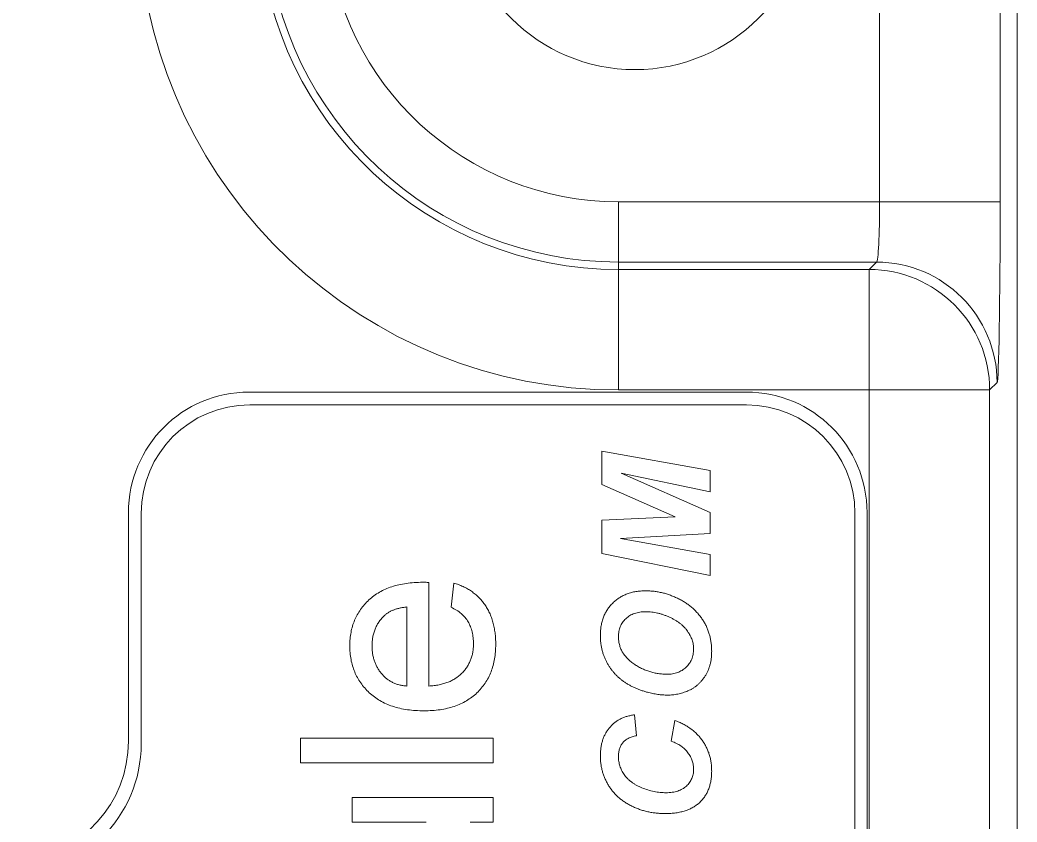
# Model space of a CAD drawing. Header units: inches. Extents: x 0.3 to 10.6, y 0.4 to 8.2.
# Drawn here: x 4.2456 to 4.6591, y 5.1904 to 5.5231 of the extents above; entities that cross this region are included whole.
import ezdxf

# ---------------------------------------------------------------- set-up
doc = ezdxf.new("R2010")
doc.units = ezdxf.units.IN
doc.header["$MEASUREMENT"] = 0

msp = doc.modelspace()

# ---------------------------------------------------------------- linework, layer by layer
at = {"color": 7, "linetype": 'Continuous', "lineweight": 15}
for p, q in [((4.602072596, 5.447678609), (4.602072596, 5.5934356296)), ((4.6520649808, 5.5934356296), (4.6520649808, 5.447678609)), ((4.6590622384, 3.6334356296), (4.6590622384, 5.5934356296)), ((4.4937285339, 5.447678609), (4.4937285339, 5.4226824167)), ((4.4937285339, 5.447678609), (4.602072596, 5.447678609)), ((4.6520649808, 5.447678609), (4.602072596, 5.447678609)), ((4.4937285339, 5.4226824167), (4.4937285339, 5.4196049328)), ((4.6007863136, 5.4226824167), (4.4937285339, 5.4226824167)), ((4.5977088298, 5.4196049328), (4.6007863136, 5.4226824167)), ((4.4937285339, 5.4196049328), (4.4937285339, 5.3696125481)), ((4.4937285339, 5.4196049328), (4.5977088298, 5.4196049328)), ((4.5977088298, 5.4196049328), (4.5977088298, 5.3696125481)), ((4.6507786984, 5.3726900319), (4.6477012146, 5.3696125481)), ((4.546843693, 5.3687474112), (4.3405622384, 5.3687474112)), ((4.5977088298, 5.3696125481), (4.4937285339, 5.3696125481)), ((4.5977088298, 3.8575704928), (4.5977088298, 5.3696125481)), ((4.6477012146, 5.3696125481), (4.5977088298, 5.3696125481)), ((4.6477012146, 5.3696125481), (4.6477012146, 3.8575704928)), ((4.546843693, 5.3634356296), (4.340843693, 5.3634356296)), ((4.486843693, 5.3303617114), (4.486843693, 5.3441718075)), ((4.486843693, 5.3441718075), (4.531843693, 5.3361940431)), ((4.531843693, 5.3273779373), (4.494920616, 5.3351663989)), ((4.494920616, 5.3351663989), (4.531843693, 5.3187240912)), ((4.531843693, 5.3361940431), (4.531843693, 5.3273779373)), ((4.5172763853, 5.3169933219), (4.486843693, 5.3303617114)), ((4.2905622384, 5.3187474112), (4.2905622384, 5.2239356296)), ((4.295843693, 5.3184356296), (4.295843693, 5.2229356296)), ((4.531843693, 5.3187240912), (4.531843693, 5.310070245)), ((4.591843693, 3.9084356296), (4.591843693, 5.3184356296)), ((4.596843693, 3.9084356296), (4.596843693, 5.3187474112)), ((4.486843693, 5.3155510143), (4.5172763853, 5.3169933219)), ((4.486843693, 5.3017228893), (4.486843693, 5.3155510143)), ((4.531843693, 5.310070245), (4.494578068, 5.3080510143)), ((4.494578068, 5.3080510143), (4.531843693, 5.3014163989)), ((4.531843693, 5.2926273364), (4.486843693, 5.3017228893)), ((4.531843693, 5.3014163989), (4.531843693, 5.2926273364)), ((4.4151770263, 5.2897978091), (4.4151770263, 5.246768963)), ((4.4244077955, 5.2794772963), (4.4254334366, 5.2895253732)), ((4.4059462571, 5.246768963), (4.4059462571, 5.2795894758)), ((4.5004013853, 5.2348394758), (4.5012667699, 5.2261856296)), ((4.5156898468, 5.2238779373), (4.5170960968, 5.2325317835)), ((4.361843693, 5.2252305014), (4.441843693, 5.2252305014)), ((4.361843693, 5.2149740912), (4.361843693, 5.2252305014)), ((4.441843693, 5.2252305014), (4.441843693, 5.2149740912)), ((4.441843693, 5.2149740912), (4.361843693, 5.2149740912)), ((4.3833821545, 5.1903587066), (4.3833821545, 5.2006151168)), ((4.3833821545, 5.2006151168), (4.441843693, 5.2006151168)), ((4.441843693, 5.2006151168), (4.441843693, 5.1903587066)), ((4.4140872827, 5.1903587066), (4.3833821545, 5.1903587066)), ((4.441843693, 5.1903587066), (4.4322924109, 5.1903587066))]:
    msp.add_line(p, q, dxfattribs=at)
msp.add_circle((4.5005622384, 5.5749356296), 0.0723907272751241, dxfattribs=at)
for centre, radius, start, end in [((4.4937285339, 5.5687474112), 0.1491424783979651, 183.9532400817, 270), ((4.4937285339, 5.5687474112), 0.1460649945689632, 183.9946856581, 270), ((4.4937285339, 5.5687474112), 0.1210688021900541, 184.3879102133, 270), ((4.4937285339, 5.5687474112), 0.199134863155785, 183.421043396, 270), ((4.6007684753, 5.3726721936), 0.0500102262477463, 0.0204370164, 89.9795629836), ((4.5976909915, 5.3695947098), 0.0500102262477446, 0.0204370164, 89.9795629836), ((4.3405622384, 5.3187474112), 0.0499999999999998, 90, 180), ((4.546843693, 5.3187474112), 0.0499999999999998, 0, 90), ((4.340843693, 5.3184356296), 0.0449999999999999, 90, 180), ((4.546843693, 5.3184356296), 0.0449999999999999, 0, 90), ((4.240843693, 5.2229356296), 0.0550000000000006, 270, 0), ((4.2405622384, 5.2239356296), 0.0500000000000008, 275.7391704773, 0)]:
    msp.add_arc(centre, radius, start, end, dxfattribs=at)
for centre, major_axis, ratio, start_param, end_param in [((4.6007634662, 5.447678609), (0, 0.02500000000000124), 0.0523651948, 3.159045946110219, 4.712388980384691), ((4.6507558509, 5.447678609), (0, 0.07500000000000107), 0.0174550649, 3.159045946110746, 4.71238898038469)]:
    msp.add_ellipse(centre, major_axis=major_axis, ratio=ratio, start_param=start_param, end_param=end_param, dxfattribs=at)
for points, knots in [([(4.382356513474233, 5.263531783483825), (4.382380697591078, 5.264478673608091), (4.382428026613033, 5.266331765195789), (4.382812770083977, 5.269045540311939), (4.383402392707711, 5.271637276510363), (4.384300923860351, 5.274078398986269), (4.385411017461633, 5.276398920217255), (4.386777618960137, 5.278580231273249), (4.388395241111714, 5.28063210883712), (4.390253429063029, 5.2825334635259), (4.392327709918963, 5.284266424072809), (4.394627486677756, 5.285764552481659), (4.397123125924583, 5.287038545279315), (4.399830831122841, 5.288056384874832), (4.402727556652324, 5.288858267932575), (4.40582136875693, 5.289428042493717), (4.409116028180565, 5.28979073496178), (4.41138329743585, 5.289827160800019), (4.412548821166542, 5.289845886047928)], [0, 0, 0, 0, 0.0628355798295967, 0.1229710622239517, 0.1816371250789234, 0.2389629893937656, 0.2952717074046557, 0.3521482438429282, 0.409474108157771, 0.4684096752722391, 0.5283471897156281, 0.5885453829331881, 0.650242764193681, 0.7139993266097684, 0.7802517746926815, 0.8495294649921142, 0.9226483670112136, 1, 1, 1, 1]), ([(4.412548821166542, 5.289845886047928), (4.412917419946023, 5.2898410525874), (4.413793568949539, 5.289829563586729), (4.41466956479479, 5.28980945687598), (4.415177026294747, 5.289797809124852)], [0, 0, 0, 0, 0.420703302751649, 1, 1, 1, 1]), ([(4.425433436551157, 5.289525373227415), (4.426111209969176, 5.289319353331591), (4.427444522857108, 5.288914071898344), (4.429335479051553, 5.288091653294437), (4.431132303865142, 5.287188299846931), (4.432794310854304, 5.286119617146507), (4.434359343594153, 5.284954381549223), (4.43579789073709, 5.283644711024034), (4.437105127014521, 5.282197372041323), (4.438318187763757, 5.280641157871965), (4.439384737144742, 5.278958762810719), (4.440328181064888, 5.27716720624488), (4.441099554087127, 5.275255469716849), (4.441772804782212, 5.273243330002294), (4.442259977246734, 5.271105454857594), (4.442603152068211, 5.268860834257787), (4.442844309919546, 5.26650706458957), (4.44286085722777, 5.264899942487467), (4.442869333987055, 5.264076655278696)], [0, 0, 0, 0, 0.0635881150783038, 0.1250902604016488, 0.1849720958130757, 0.2440836276525648, 0.302343573021799, 0.3600953123471046, 0.4185249913088722, 0.4773670785946614, 0.5371411296945168, 0.5972437018451914, 0.6590036875935391, 0.7221356292727162, 0.7876731812307631, 0.8556836711460213, 0.9260704663281702, 0.9999999999999999, 0.9999999999999999, 0.9999999999999999, 0.9999999999999999]), ([(4.486266769884491, 5.267893562329979), (4.486281474441867, 5.268564457568409), (4.486310325034208, 5.269880765467549), (4.486562183280607, 5.271801624655019), (4.486949988928639, 5.273628521366637), (4.487524955906067, 5.275347342610361), (4.488247664984742, 5.276974551807495), (4.489133408948577, 5.278500424206901), (4.490177766074254, 5.279930475998689), (4.491385902104021, 5.28124033746316), (4.492724642371953, 5.282426390020712), (4.494172094438838, 5.283469252297907), (4.495726404812465, 5.284354076693791), (4.497390865242425, 5.285058852594421), (4.499153984569873, 5.285627164451655), (4.50102436563627, 5.286016635367174), (4.502997378312159, 5.286254765144872), (4.504346009146719, 5.286285378842861), (4.505034798730644, 5.286301014253056)], [0, 0, 0, 0, 0.0679400703671787, 0.1332995766997078, 0.1959361170213357, 0.2568718407289481, 0.3165568217212782, 0.3760271526026565, 0.4352703253412224, 0.4955969783763324, 0.5561941507213513, 0.6161764975514031, 0.6760235093410838, 0.736980520107233, 0.7989798642468106, 0.8634018356562113, 0.9302348794256878, 1, 1, 1, 1]), ([(4.505034798730644, 5.286301014253056), (4.505621045979482, 5.286289879837477), (4.506789498703545, 5.286267687770493), (4.508535915722195, 5.286111218980176), (4.510266132500543, 5.285848814747879), (4.511984244229508, 5.28548597086525), (4.513689464854996, 5.285028395785153), (4.515378413800037, 5.284459167686523), (4.517048291599239, 5.283776866128151), (4.518697547719964, 5.283010337243399), (4.520288636338904, 5.282150512432844), (4.521804429195572, 5.281221471309558), (4.523223091588672, 5.280209432722365), (4.524545128892739, 5.279121893063671), (4.525772718516797, 5.27796052945457), (4.526898906590505, 5.276722421598272), (4.527939618510855, 5.275415465351962), (4.528875672553401, 5.274033075411236), (4.529715248691069, 5.272595864865517), (4.53043589707574, 5.271101869454398), (4.531053477124819, 5.269567685336384), (4.531549014598223, 5.267981271302717), (4.531935440382544, 5.266351253902067), (4.532214435690944, 5.264673953971734), (4.532392671286822, 5.262951519871157), (4.532411234956254, 5.261785227529724), (4.532420616038337, 5.261195845983825)], [0, 0, 0, 0, 0.0424771429100118, 0.0846614349867161, 0.1269394582013634, 0.1692146781124135, 0.2118372138517252, 0.254800948012961, 0.2982649151033437, 0.3424868463328004, 0.3865197022648471, 0.4292400013381716, 0.4712299946420221, 0.5126842583473795, 0.5531893599381801, 0.5935684514734094, 0.6338629252257125, 0.6741426902811377, 0.7144365757886563, 0.7543617065161431, 0.7942268302423504, 0.8341668002681527, 0.874672487036348, 0.9155138427129664, 0.9573052310987226, 1, 1, 1, 1]), ([(4.405946257063977, 5.279589475791517), (4.405438058722606, 5.279524989658813), (4.404444419786944, 5.279398905161775), (4.403007719286524, 5.279132162908467), (4.401672298362523, 5.278782718517882), (4.400441255144346, 5.278344100240811), (4.399301024337245, 5.277836256290456), (4.398262273222216, 5.277242868659468), (4.39731415614439, 5.276586608826909), (4.396763377329702, 5.276075894736865), (4.396491128858849, 5.275823450150492)], [0, 0, 0, 0, 0.1481719507968924, 0.289708579306617, 0.4223978680018083, 0.5470321165268451, 0.6673774214457567, 0.7829553695582774, 0.8927154291913583, 0.9999999999999999, 0.9999999999999999, 0.9999999999999999, 0.9999999999999999]), ([(4.433638564756285, 5.264236911688954), (4.433609013626219, 5.265103549318209), (4.433551765620948, 5.266782445369094), (4.433164245421438, 5.269209358999153), (4.43244270794044, 5.271423661769129), (4.431483992257877, 5.273462820113305), (4.430201270494062, 5.275300752546437), (4.428580425157897, 5.276922104459933), (4.426637806353528, 5.278347031452546), (4.425167814985, 5.279092085940809), (4.424407795525516, 5.279477296304338)], [0, 0, 0, 0, 0.1370856424617334, 0.265569525245886, 0.387144839052545, 0.5042944784311131, 0.6207872130430988, 0.7396788601366727, 0.8654079634432896, 0.9999999999999999, 0.9999999999999999, 0.9999999999999999, 0.9999999999999999]), ([(4.505142971807568, 5.27764716809921), (4.504709954495888, 5.277638841788995), (4.50386873125322, 5.277622666256309), (4.502640376837585, 5.277487724442422), (4.501489937762159, 5.277251494446682), (4.500402764919046, 5.276939987873336), (4.499394664633552, 5.276520566815436), (4.498445924497591, 5.276027354274526), (4.497577673532369, 5.275426896581723), (4.496785447771396, 5.274741351186914), (4.496076194811142, 5.273988382943654), (4.495460438558067, 5.273179748826496), (4.494929538424478, 5.272329298448074), (4.494507175217986, 5.271419274784769), (4.494168759981301, 5.270460364241078), (4.493940880078835, 5.269446427672798), (4.493788791002909, 5.268387953562788), (4.493774191573459, 5.267665747349294), (4.49376676988449, 5.267298610406903)], [0, 0, 0, 0, 0.0749757205806211, 0.1456554208965527, 0.2136205314370601, 0.2781650518531344, 0.341168381114654, 0.4023865377853689, 0.4630068878073656, 0.5235109954404846, 0.5835140484922853, 0.641795699632898, 0.6992703621066246, 0.7567662203425953, 0.8151870794469888, 0.8750161480206075, 0.9364638680660121, 1, 1, 1, 1]), ([(4.524920616038337, 5.262160389253056), (4.524914140847722, 5.262476224875022), (4.524901145756066, 5.263110076926506), (4.524781214002984, 5.264054513822211), (4.524578403772935, 5.264990372318436), (4.524309156276333, 5.265915740188757), (4.523967726230119, 5.266835774250373), (4.523525840033331, 5.267736186620597), (4.523025703816907, 5.268636543980484), (4.522445056356711, 5.269522488685127), (4.521793518284786, 5.270388262102944), (4.521043719084361, 5.271206280129018), (4.520236273793283, 5.272007780403042), (4.519331332495602, 5.272750237783569), (4.518348421913646, 5.273458383318876), (4.517289888181189, 5.274131375040401), (4.516147489195339, 5.274763182207892), (4.514942900261356, 5.275350320748333), (4.513703528190479, 5.275885684093231), (4.512458355206643, 5.276355591332829), (4.511219511472695, 5.276755406305067), (4.509988156265295, 5.277077745961557), (4.50876407842165, 5.277334300904887), (4.507550889851326, 5.277512178862676), (4.506344085543382, 5.277626480124404), (4.505542862079722, 5.277640280391886), (4.505142971807568, 5.27764716809921)], [0, 0, 0, 0, 0.0342746446896285, 0.0687859517403266, 0.1031412135814795, 0.1381347272199875, 0.1733343899975612, 0.2095163357061472, 0.2469015889010514, 0.2850809837080533, 0.3244201923415641, 0.3643766295218773, 0.405434949339849, 0.4478256626237596, 0.4912810340602757, 0.5368879840891898, 0.5839044222134605, 0.6329207014899849, 0.6823046188247921, 0.7304083117592748, 0.7773443440316639, 0.8235492763518714, 0.8685219173168072, 0.9130379955639378, 0.9565973025027508, 1, 1, 1, 1]), ([(4.396491128858849, 5.275823450150492), (4.396097377391261, 5.275420238612722), (4.395319650939973, 5.274623826905843), (4.394319554808289, 5.273294882583582), (4.393481752170166, 5.271872988302532), (4.392794382285932, 5.270361944341484), (4.39224396395619, 5.268770027534157), (4.391859636541936, 5.26708868611926), (4.391634953369163, 5.265316753917449), (4.391603414699355, 5.264104019076346), (4.391587282705003, 5.263483706560748)], [0, 0, 0, 0, 0.1237002789866248, 0.244329194729907, 0.3642712824440412, 0.4855661110595865, 0.6083950931474441, 0.7336385396142256, 0.8637564107585927, 1, 1, 1, 1]), ([(4.442869333987055, 5.264076655278696), (4.442842611248269, 5.263044843213302), (4.442790527168296, 5.261033785044363), (4.442445469561716, 5.258089342006664), (4.441811472340918, 5.255319865247278), (4.440971185346386, 5.252696662949464), (4.439855255925619, 5.250258215802493), (4.438517999448005, 5.247963782584643), (4.436908117906751, 5.245855114477188), (4.435075118717484, 5.243906987413876), (4.433025700850135, 5.242151952252581), (4.430749362791775, 5.240651667619037), (4.428297822706396, 5.239350885547652), (4.42563203706248, 5.238316225429799), (4.422778482207163, 5.237498451831659), (4.419725074694572, 5.236931039102458), (4.416483911648514, 5.236568010480549), (4.414253900949322, 5.23653135833595), (4.413109718602439, 5.236512552714594)], [0, 0, 0, 0, 0.0673466337009995, 0.1312622738163777, 0.1930918306046443, 0.2525184876694484, 0.3107174621661845, 0.367761465168526, 0.4254980655785949, 0.4834584500643221, 0.5420736571092949, 0.6011556780950164, 0.6610418093949151, 0.7228713661831804, 0.7874275553283422, 0.8545065303589812, 0.9253496588109372, 1, 1, 1, 1]), ([(4.415177026294747, 5.246768962971005), (4.415899341973558, 5.246828339756211), (4.417312480173411, 5.246944504482827), (4.419358443619029, 5.247283257801962), (4.421281229765015, 5.247740413589089), (4.423063908314361, 5.248355799170136), (4.424726444742999, 5.249082774447577), (4.426241492826945, 5.249981193535159), (4.427642702064894, 5.250982108781623), (4.42889591012485, 5.252132135488858), (4.430010628393532, 5.253373237365654), (4.430988487451891, 5.254701365246454), (4.431799544199971, 5.256114163832526), (4.4324813818972, 5.257591194702625), (4.432994465626086, 5.25914626038896), (4.433361643514137, 5.260772264124502), (4.43359136143079, 5.262478280746226), (4.433622629919387, 5.263643235354897), (4.433638564756285, 5.264236911688954)], [0, 0, 0, 0, 0.0765455721216718, 0.1497537367217159, 0.2188821459239442, 0.2850992357786219, 0.3487657214459008, 0.4102328089334379, 0.4708571804914955, 0.5303866472297845, 0.5895376681109472, 0.6468840444272801, 0.70428871511221, 0.7613678447253156, 0.8184804485645126, 0.8769435490068911, 0.9372887989248837, 1, 1, 1, 1]), ([(4.505801024692183, 5.244212672906903), (4.50531915154851, 5.244347184188481), (4.504364975724891, 5.244613535228317), (4.502965646522733, 5.245074417048424), (4.501613751554363, 5.245585618308036), (4.500316053243812, 5.246155423551222), (4.499064195381848, 5.246770925988089), (4.497860998043274, 5.247435803563655), (4.496702489612485, 5.248146962284047), (4.495600187285883, 5.248917402757933), (4.4945484916608, 5.249733812872617), (4.493548389399237, 5.250602704089721), (4.492615028392138, 5.251532669007997), (4.491730378427764, 5.252507360649195), (4.490896342280464, 5.253525738394457), (4.490130134829383, 5.254603686381974), (4.489417555854966, 5.255732459751946), (4.48875834267828, 5.256909144092396), (4.488173502319294, 5.258138449223818), (4.487655836779443, 5.259405828787804), (4.487234934712327, 5.260722021772336), (4.486882841697299, 5.262076251929205), (4.486602434942798, 5.263472286880538), (4.486405393117875, 5.264911202270058), (4.486285086303281, 5.266389071658887), (4.486272918448291, 5.267388526002537), (4.486266769884491, 5.267893562329979)], [0, 0, 0, 0, 0.0451054871491844, 0.089315135976006, 0.1327906058983423, 0.1753755940196919, 0.2170572420155528, 0.2585305599145188, 0.2992834483202566, 0.3395689383901322, 0.3797275906961181, 0.4192840086594394, 0.4589414341210875, 0.4984532898269663, 0.5379326205099972, 0.5775539352581615, 0.6176174247472122, 0.658248548039641, 0.6990878040924123, 0.7402929937763854, 0.7815907155281533, 0.8235820467451006, 0.866408535509257, 0.909897510800594, 0.9544701260965187, 1, 1, 1, 1]), ([(4.49376676988449, 5.267298610406903), (4.493785148122542, 5.266732375979965), (4.493821289290762, 5.265618864792533), (4.494126726264743, 5.263993826703639), (4.494627043090746, 5.26245187336336), (4.495325892178981, 5.260989793138197), (4.496229216371063, 5.259613223339841), (4.497320783308195, 5.258311426953716), (4.498621615972812, 5.257102219556749), (4.500099715316607, 5.255995015329136), (4.501684271747976, 5.254988767089714), (4.503333286098467, 5.25411363735446), (4.505014077649567, 5.253359184624997), (4.506737213178229, 5.252743104739997), (4.508503250666666, 5.252278690483934), (4.510299921640599, 5.251929934288638), (4.512139703184015, 5.251731218216204), (4.513378696071245, 5.251700922938602), (4.514004149692183, 5.251685629637671)], [0, 0, 0, 0, 0.0600165331906162, 0.1180236982411224, 0.1746630453529264, 0.2315385995372188, 0.2893484532765949, 0.3488414825910381, 0.4112961367425386, 0.4772661142732491, 0.5444587165120609, 0.610184221420609, 0.675094947970545, 0.7397077015036508, 0.804024259829915, 0.8685898392850344, 0.9336630890342446, 1, 1, 1, 1]), ([(4.413109718602439, 5.236512552714594), (4.411922870687508, 5.236531353764636), (4.409618373834649, 5.236567859672517), (4.406258547526121, 5.236929355932681), (4.403106135669025, 5.237513588450065), (4.400148579682268, 5.238331592193058), (4.397397795860057, 5.23937981724087), (4.394862978493827, 5.240700046528191), (4.392507828106241, 5.242210230472842), (4.390393347515761, 5.243986841485881), (4.388507022654887, 5.245934993938226), (4.386859183631646, 5.248035471099306), (4.38544955990005, 5.250266817420554), (4.384332280626055, 5.252658786635293), (4.383444641771809, 5.25517580316696), (4.382798299770249, 5.257831345643071), (4.382431765818176, 5.260636864933684), (4.382381952246023, 5.262553167157929), (4.382356513474233, 5.263531783483825)], [0, 0, 0, 0, 0.0770091279381457, 0.1495282510439875, 0.2190254977740234, 0.2848923461013763, 0.3484435368056473, 0.4096955442483343, 0.4700887923263313, 0.5296633793711354, 0.5885111475147244, 0.6458021708780952, 0.7026571943810794, 0.7594212277812563, 0.8167720205152833, 0.875637149539751, 0.9364904375439698, 1, 1, 1, 1]), ([(4.391587282705003, 5.263483706560748), (4.391600318955684, 5.262922334561945), (4.391625836517536, 5.261823487581242), (4.391805403386754, 5.260204644153635), (4.392103079176344, 5.258653085891211), (4.392544744530984, 5.257171563195892), (4.393081536419941, 5.255754664501901), (4.393767722165976, 5.254412352465525), (4.394565046148319, 5.253135231151785), (4.395477076386318, 5.251928387313617), (4.396499174267272, 5.250836638039776), (4.397587935915842, 5.249838219108316), (4.398791267214341, 5.249011628255073), (4.400053100843905, 5.248278730654526), (4.401412816901753, 5.247704866875712), (4.402850385083793, 5.247253096013041), (4.404369767261817, 5.246931505667212), (4.405416078139046, 5.246823626636963), (4.405946257063977, 5.246768962971005)], [0, 0, 0, 0, 0.0689192924954833, 0.1349047630310737, 0.1997359372185653, 0.2626235683021067, 0.3245009044534143, 0.3855135641469332, 0.4473909002982383, 0.509177787717329, 0.5709054639226063, 0.6308224246856561, 0.6901440794890963, 0.7497767565007419, 0.8097188419376943, 0.8709145541025375, 0.9345907756293003, 1, 1, 1, 1]), ([(4.514004149692183, 5.251685629637671), (4.51438318134149, 5.251693940951866), (4.515128701464796, 5.251710288536544), (4.516223594960864, 5.251849640590011), (4.517271517341046, 5.252071583555404), (4.518272585955343, 5.252391973877621), (4.519228381456156, 5.252795028738731), (4.520135043825285, 5.253292974807247), (4.520988286507121, 5.253887620667062), (4.521792896257224, 5.254557462369933), (4.522535217754425, 5.255297079871465), (4.523162034479814, 5.256117850728314), (4.52371725136231, 5.256979358063744), (4.524152034915637, 5.257909653969949), (4.524502046251898, 5.258892908586944), (4.524737701599276, 5.259934221657624), (4.524901336455336, 5.261028421876518), (4.52491410567553, 5.261778144558967), (4.524920616038337, 5.262160389253056)], [0, 0, 0, 0, 0.0670076074581608, 0.1317977532112966, 0.1948540761816002, 0.2561943205159725, 0.3173870788890308, 0.3780328829858531, 0.4387624391920751, 0.5010165550046053, 0.5630161446373861, 0.6236037194321554, 0.6833110405406236, 0.7439219137691796, 0.8047606394862248, 0.8675319581321208, 0.932461418967781, 1, 1, 1, 1]), ([(4.532420616038337, 5.261195845983825), (4.532412534824991, 5.260687691655723), (4.532396677389752, 5.259690561150066), (4.532255208696668, 5.258227839750539), (4.53204367202118, 5.25682652434355), (4.531738081349748, 5.255484131493509), (4.531332381405503, 5.254207448338147), (4.530840187675452, 5.252992144486538), (4.530279935158761, 5.251832134200062), (4.529606867145921, 5.250755479850081), (4.528875236979764, 5.249750733117661), (4.528110440180203, 5.248803413407265), (4.527289609876804, 5.247946250723794), (4.526441118553474, 5.247148587668436), (4.525534897396542, 5.246450227485852), (4.524594589427837, 5.24581431930108), (4.523611400322981, 5.245251605224796), (4.522248907418588, 5.244628521822535), (4.520510759146016, 5.243994493844817), (4.51839793897694, 5.243445152775719), (4.516272630180377, 5.243091612955063), (4.514849850485049, 5.243051709712337), (4.514139366038337, 5.243031783483826)], [0, 0, 0, 0, 0.0525750489872571, 0.1031658735985624, 0.1519388626152871, 0.1991595867568926, 0.2454799393290195, 0.2904046226471632, 0.3347672447425649, 0.3786069358397637, 0.4215879355163094, 0.4633549366979713, 0.5044874064720478, 0.5443156458504048, 0.583752296526467, 0.6227351837406143, 0.6617292314208453, 0.7008223432116302, 0.7776543662434615, 0.8528505037635868, 0.9265188920246054, 1, 1, 1, 1]), ([(4.514139366038337, 5.243031783483826), (4.513471658642164, 5.243045381552436), (4.512111547218698, 5.243073080644224), (4.5100495288683, 5.243313512959686), (4.50793188391756, 5.243677530844491), (4.506520165110474, 5.244032068631395), (4.505801024692183, 5.244212672906903)], [0, 0, 0, 0, 0.237144605142026, 0.483060526685777, 0.7366670563539424, 0.9999999999999999, 0.9999999999999999, 0.9999999999999999, 0.9999999999999999]), ([(4.486266769884491, 5.217694043099209), (4.486279980300949, 5.218289370676247), (4.486305789964709, 5.219452483484963), (4.486475447682164, 5.22115619997107), (4.486772325687275, 5.222772016136191), (4.487186801076713, 5.224301326129011), (4.4877155098671, 5.225744749668073), (4.488382860270353, 5.227090781564234), (4.489145108347675, 5.228364178328554), (4.490042919893492, 5.229531713250999), (4.491031302934371, 5.230607785205529), (4.492118078837287, 5.231565529263585), (4.493286303762864, 5.232408124712593), (4.494538386182423, 5.23313537343157), (4.495881938675096, 5.2337376164018), (4.497306666299628, 5.234236166245126), (4.498823333471396, 5.234606490710664), (4.499868032341865, 5.234760731053825), (4.500401385269106, 5.234839475791517)], [0, 0, 0, 0, 0.0726065052194944, 0.1418539296251112, 0.2085576141955839, 0.2727443882750477, 0.334895463600664, 0.3957008722919553, 0.4557226662218963, 0.5156055724825536, 0.5749930304423885, 0.6336695354320508, 0.6919487272799966, 0.7504050914091656, 0.8099416167756888, 0.8712518258630012, 0.9342698479974536, 1, 1, 1, 1]), ([(4.517096096807568, 5.232531783483825), (4.517703388287978, 5.232296303927461), (4.518894781910467, 5.231834336567912), (4.520596771364948, 5.231017595102339), (4.522185573762746, 5.230114752654162), (4.523672237833358, 5.22913259785892), (4.525043260094304, 5.228055741694996), (4.526313783166954, 5.22690295187557), (4.527459202421279, 5.225651580459493), (4.528498617581109, 5.224327111648284), (4.529417989968521, 5.222926277581131), (4.530223346506059, 5.221465981195776), (4.530898877908371, 5.219944143591114), (4.531463325604229, 5.218370057259679), (4.531895602842725, 5.216732220932321), (4.532199998664883, 5.215035059449022), (4.532383436020493, 5.213278012082215), (4.532408096256347, 5.212087511921839), (4.532420616038337, 5.21148310559921)], [0, 0, 0, 0, 0.0700197328527739, 0.1373657722199624, 0.2027709210023398, 0.2663968681949939, 0.3287700243105991, 0.3900617538349675, 0.4506588570139006, 0.5109632334522466, 0.5709160183722901, 0.6306385033517159, 0.6900841531662009, 0.7497672938259576, 0.8102712926543416, 0.8720009106754341, 0.9350160029763573, 1, 1, 1, 1]), ([(4.501266769884491, 5.226185629637671), (4.500946922768906, 5.226121945759481), (4.500325705183632, 5.225998256837171), (4.499441137774389, 5.225728103278229), (4.498618340055886, 5.225437223655724), (4.497866647413147, 5.225094368850612), (4.497184954692447, 5.22470456509327), (4.496568656325614, 5.224270561163054), (4.496015232010535, 5.223793836204457), (4.495533139071773, 5.223265645735336), (4.495119842495495, 5.222693331469495), (4.494751986630785, 5.222083714527777), (4.49444886940745, 5.221423310356501), (4.494194126132763, 5.220721642034071), (4.494008761044173, 5.219971144322868), (4.493861520359085, 5.219183341860882), (4.493781766606132, 5.218344722917356), (4.493771865930544, 5.217772321623269), (4.49376676988449, 5.217477696945363)], [0, 0, 0, 0, 0.0768269100994492, 0.1492157510587086, 0.2177783381126267, 0.2824357165269619, 0.3436699023315773, 0.4026249969079978, 0.4598616185063896, 0.5155116660089989, 0.5707636264481982, 0.6260337439567146, 0.683072808074273, 0.7417720569711759, 0.8017270695269365, 0.865079370674099, 0.9305540581954755, 1, 1, 1, 1]), ([(4.524920616038337, 5.212150172906902), (4.52491370956948, 5.212462991439908), (4.524899921863002, 5.213087485693519), (4.524788233880052, 5.214012819402446), (4.524611091296408, 5.214922019192543), (4.524344383454917, 5.215802387227175), (4.524020592388533, 5.216670413368167), (4.523612352717887, 5.217510890625515), (4.523143236098595, 5.21834070719479), (4.52259223947761, 5.219135548595232), (4.521981779192809, 5.219910070344286), (4.521282668673257, 5.220625691444901), (4.520529598495522, 5.221305110327347), (4.519697690474783, 5.22192326902489), (4.518796098758216, 5.222486321401242), (4.517829343243158, 5.223012680822694), (4.516790148904866, 5.223483749517135), (4.516061434044011, 5.223744814653604), (4.515689846807567, 5.223877937329979)], [0, 0, 0, 0, 0.0586679406171485, 0.1171215510624341, 0.1746076962889986, 0.2322180763361816, 0.2894854685488632, 0.3482318911199578, 0.4073127157861799, 0.4681346623790611, 0.5294949473338885, 0.5920857389534878, 0.6555637439723793, 0.7195999395695996, 0.7862237053529807, 0.8548306422052068, 0.9259750509054097, 1, 1, 1, 1]), ([(4.513192851615259, 5.193877937329979), (4.512564470662879, 5.193884650495891), (4.511320791851474, 5.193897937057442), (4.509477086535914, 5.194063004887678), (4.507673150598143, 5.194298520711907), (4.505911389533492, 5.194647907195126), (4.50418565294895, 5.195072201045497), (4.502507315449852, 5.195622248089474), (4.500863639328388, 5.196248437646342), (4.499271847529211, 5.196978993633387), (4.497746553574273, 5.197791822914656), (4.496307889487402, 5.198691544776129), (4.494950292359145, 5.199650105472413), (4.493696782635148, 5.20070272253643), (4.492529149894469, 5.201818552750272), (4.491461176593861, 5.203018887185827), (4.490476637000324, 5.204286273397344), (4.489596833111504, 5.2056310228643), (4.488811904168009, 5.207024741967718), (4.488138424746981, 5.208461630246696), (4.487556424128248, 5.209922636537491), (4.487088366658319, 5.21141817747918), (4.486716374523858, 5.212941106902433), (4.486455194543864, 5.214498601083053), (4.486299909060652, 5.216086295630939), (4.486277863380172, 5.217155842043459), (4.486266769884491, 5.217694043099209)], [0, 0, 0, 0, 0.046882528708865, 0.0927889481044733, 0.1380466368319647, 0.1825987757527215, 0.2267631819317858, 0.2705909585904073, 0.3143199437100741, 0.3579718083842824, 0.4012133362495763, 0.4432165644328593, 0.4845359629262591, 0.5251358754728233, 0.5652623325200287, 0.6049673522881078, 0.644933695929673, 0.6849270840192831, 0.7247875897428288, 0.7642116997209736, 0.803273142980938, 0.8420691117152933, 0.8810674185608549, 0.920183540470454, 0.9598359619720496, 1, 1, 1, 1]), ([(4.49376676988449, 5.217477696945363), (4.493773878039408, 5.217149928119587), (4.493788002945427, 5.216498605249724), (4.493896025380898, 5.21552983786547), (4.494091276000249, 5.214583022222474), (4.494340047145375, 5.213646078553716), (4.494676883227719, 5.212728467820153), (4.495083031110617, 5.211824403027775), (4.495563476280292, 5.210939521927163), (4.496112561322945, 5.210071405007542), (4.496742362530303, 5.209233652636655), (4.497457768041386, 5.208434836892311), (4.498266377170023, 5.207688315099891), (4.499148664902723, 5.206977371509537), (4.500110220395553, 5.206305092501781), (4.501159395044079, 5.205682818685687), (4.502296434965382, 5.205112530154208), (4.503896174959731, 5.204393292252306), (4.505963252393244, 5.203653384338979), (4.508477553665868, 5.203013346779199), (4.510988876414505, 5.202602976863401), (4.512665490629107, 5.202555430371278), (4.513499341999876, 5.202531783483825)], [0, 0, 0, 0, 0.0357790020532185, 0.0710979216614154, 0.1062228511425518, 0.141235788032167, 0.1768278430680695, 0.2127988035893418, 0.2493454784883192, 0.2866555671738914, 0.3248379575606435, 0.3636298286270454, 0.4035495058931492, 0.4448405261580291, 0.4872461743262807, 0.5315200887657265, 0.5778776169443338, 0.62603840445295, 0.7229502384922772, 0.8170688175758488, 0.9090205630537757, 1, 1, 1, 1]), ([(4.532420616038337, 5.21148310559921), (4.532404160231991, 5.21081242687796), (4.532372037977857, 5.209503240814824), (4.532147316683309, 5.207592416833083), (4.53176349120944, 5.205795402314598), (4.53121698155854, 5.204111051886298), (4.530528074525081, 5.202538107792323), (4.52967095590639, 5.201082565948428), (4.528663800778838, 5.199740512927689), (4.527509721076775, 5.198511588600061), (4.526204195893687, 5.197414071809479), (4.524752285871259, 5.196466012101384), (4.523162279138449, 5.195660003298679), (4.52143420063851, 5.195001251088429), (4.519565343561372, 5.194504068120709), (4.517565248693292, 5.194131609535334), (4.515424099754702, 5.193917354766321), (4.5139505399093, 5.193891322721576), (4.513192851615259, 5.193877937329979)], [0, 0, 0, 0, 0.0678321964375724, 0.1324105915313678, 0.1942891056546691, 0.2533999383666496, 0.3112310958831398, 0.367631726342289, 0.4238592992649901, 0.4806223655017786, 0.5377884056362668, 0.595954034217028, 0.6556255771541114, 0.7177722228304472, 0.7826545850899012, 0.8509698688093318, 0.9233703427689591, 1, 1, 1, 1]), ([(4.513499341999876, 5.202531783483825), (4.513941320435562, 5.202540912197288), (4.514803095743827, 5.202558711481648), (4.516057584376756, 5.202682947261891), (4.51723285339691, 5.202899753615896), (4.518332656781521, 5.2031953102894), (4.519355182434939, 5.203581373294382), (4.520296976607602, 5.204061323878527), (4.521160302214238, 5.204624670197864), (4.521946579540365, 5.205264874419645), (4.522642724486164, 5.205973321509997), (4.523256765684647, 5.206728473480758), (4.523770333210898, 5.207530135067892), (4.524186469488812, 5.208375092791796), (4.524515207096683, 5.209256609222377), (4.524747401526652, 5.210181546792207), (4.524898482598604, 5.211150618107272), (4.524913151179485, 5.211813056959979), (4.524920616038337, 5.212150172906902)], [0, 0, 0, 0, 0.0789113333013721, 0.1538623450615411, 0.2247861434687146, 0.2920737886696451, 0.356939464519381, 0.4195632367142793, 0.4804248372349488, 0.540670878089641, 0.6002322143580393, 0.6574596035856289, 0.7141614962107632, 0.7698259543422034, 0.8253350694969127, 0.8818080681472351, 0.9398519805072766, 1, 1, 1, 1])]:
    msp.add_open_spline(points, degree=3, knots=knots, dxfattribs=at)

doc.saveas('drawing.dxf')
